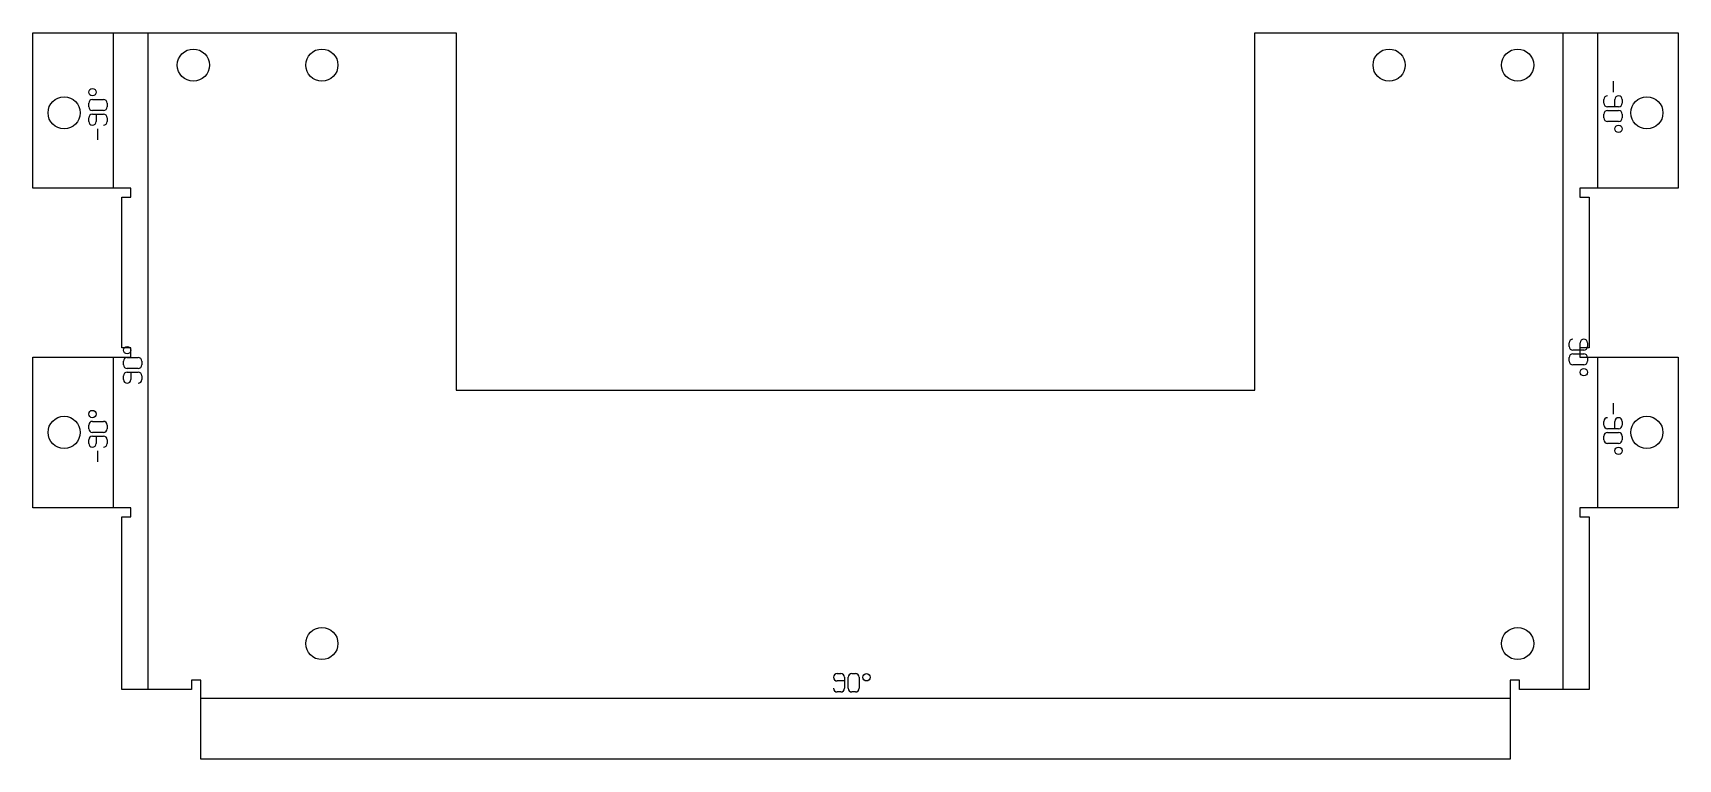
# Model space of a CAD drawing. Header units: millimetres. Extents: x 0 to 179, y 0 to 79.
import ezdxf

# ---------------------------------------------------------------- set-up
doc = ezdxf.new("R2010")
doc.units = ezdxf.units.MM
for name, color, linetype in [('Unfold015_Sketch', 7, 'CONTINUOUS'), ('Unfold015_Sketch_Bend_Labels', 7, 'CONTINUOUS'), ('Unfold015_Sketch_Bends', 7, 'CONTINUOUS'), ('Unfold015_Sketch_Holes', 7, 'CONTINUOUS')]:
    doc.layers.add(name, color=color, linetype=linetype)

msp = doc.modelspace()

# ---------------------------------------------------------------- linework, layer by layer
at = {"layer": 'Unfold015_Sketch'}
for p, q in [((0, 62.18), (0, 79.08)), ((0, 79.08), (7.8, 79.08)), ((7.8, 79.08), (9.68, 79.08)), ((9.68, 79.08), (10.68, 79.08)), ((10.68, 79.08), (11.58, 79.08)), ((11.58, 79.08), (13.47, 79.08)), ((13.47, 79.08), (46.07, 79.08)), ((46.07, 79.08), (46.07, 40.18)), ((133.07, 40.18), (133.07, 79.08)), ((133.07, 79.08), (165.67, 79.08)), ((165.67, 79.08), (167.55, 79.08)), ((167.55, 79.08), (168.45, 79.08)), ((168.45, 79.08), (169.45, 79.08)), ((169.45, 79.08), (171.34, 79.08)), ((171.34, 79.08), (179.14, 79.08)), ((179.14, 79.08), (179.14, 62.18)), ((7.8, 62.18), (0, 62.18)), ((9.68, 62.18), (7.8, 62.18)), ((10.68, 62.18), (9.68, 62.18)), ((9.68, 44.78), (9.68, 61.18)), ((9.68, 61.18), (10.68, 61.18)), ((10.68, 61.18), (10.68, 62.18)), ((169.45, 62.18), (168.45, 62.18)), ((168.45, 62.18), (168.45, 61.18)), ((168.45, 61.18), (169.45, 61.18)), ((171.34, 62.18), (169.45, 62.18)), ((169.45, 61.18), (169.45, 44.78)), ((179.14, 62.18), (171.34, 62.18)), ((0, 27.38), (0, 43.78)), ((0, 43.78), (7.8, 43.78)), ((7.8, 43.78), (9.68, 43.78)), ((10.68, 44.78), (9.68, 44.78)), ((9.68, 43.78), (10.68, 43.78)), ((10.68, 43.78), (10.68, 44.78)), ((169.45, 44.78), (168.45, 44.78)), ((168.45, 44.78), (168.45, 43.78)), ((168.45, 43.78), (169.45, 43.78)), ((169.45, 43.78), (171.34, 43.78)), ((171.34, 43.78), (179.14, 43.78)), ((179.14, 43.78), (179.14, 27.38)), ((46.07, 40.18), (133.07, 40.18)), ((7.8, 27.38), (0, 27.38)), ((9.68, 27.38), (7.8, 27.38)), ((10.68, 27.38), (9.68, 27.38)), ((10.68, 26.38), (10.68, 27.38)), ((169.45, 27.38), (168.45, 27.38)), ((168.45, 27.38), (168.45, 26.38)), ((171.34, 27.38), (169.45, 27.38)), ((179.14, 27.38), (171.34, 27.38)), ((9.68, 7.58), (9.68, 26.38)), ((9.68, 26.38), (10.68, 26.38)), ((168.45, 26.38), (169.45, 26.38)), ((169.45, 26.38), (169.45, 7.58)), ((11.58, 7.58), (9.68, 7.58)), ((13.47, 7.58), (11.58, 7.58)), ((17.27, 7.58), (13.47, 7.58)), ((18.27, 8.58), (17.27, 8.58)), ((17.27, 8.58), (17.27, 7.58)), ((18.27, 7.58), (18.27, 8.58)), ((18.27, 5.7), (18.27, 7.58)), ((161.87, 8.58), (160.87, 8.58)), ((160.87, 8.58), (160.87, 7.58)), ((160.87, 7.58), (160.87, 5.7)), ((161.87, 7.58), (161.87, 8.58)), ((165.67, 7.58), (161.87, 7.58)), ((167.55, 7.58), (165.67, 7.58)), ((169.45, 7.58), (167.55, 7.58)), ((18.27, 0), (18.27, 5.7)), ((160.87, 5.7), (160.87, 0)), ((160.87, 0), (18.27, 0))]:
    msp.add_line(p, q, dxfattribs=at)
at = {"layer": 'Unfold015_Sketch_Bend_Labels'}
for p, q in [((172.06, 73.83), (172.06, 72.63)), ((6.48, 71.83), (7.68, 71.83)), ((171.06, 71.43), (171.06, 71.83)), ((172.26, 71.03), (172.26, 71.83)), ((173.06, 71.83), (173.06, 71.43)), ((6.08, 71.03), (6.08, 71.43)), ((7.68, 70.63), (6.48, 70.63)), ((6.48, 70.23), (7.68, 70.23)), ((6.88, 70.23), (6.88, 69.43)), ((8.08, 71.43), (8.08, 71.03)), ((171.06, 69.83), (171.06, 70.23)), ((172.66, 71.03), (171.46, 71.03)), ((171.46, 70.63), (172.66, 70.63)), ((173.06, 70.23), (173.06, 69.83)), ((6.08, 69.43), (6.08, 69.83)), ((7.08, 67.43), (7.08, 68.63)), ((8.08, 69.83), (8.08, 69.43)), ((172.66, 69.43), (171.46, 69.43)), ((167.28, 44.93), (167.28, 45.33)), ((168.48, 44.53), (168.48, 45.33)), ((169.28, 45.33), (169.28, 44.93)), ((9.86, 42.93), (9.86, 43.33)), ((10.26, 43.73), (11.46, 43.73)), ((11.86, 43.33), (11.86, 42.93)), ((167.28, 43.33), (167.28, 43.73)), ((168.88, 44.53), (167.68, 44.53)), ((167.68, 44.13), (168.88, 44.13)), ((169.28, 43.73), (169.28, 43.33)), ((9.86, 41.33), (9.86, 41.73)), ((11.46, 42.53), (10.26, 42.53)), ((10.26, 42.13), (11.46, 42.13)), ((10.66, 42.13), (10.66, 41.33)), ((11.86, 41.73), (11.86, 41.33)), ((168.88, 42.93), (167.68, 42.93)), ((172.06, 38.78), (172.06, 37.58)), ((6.08, 35.98), (6.08, 36.38)), ((6.48, 36.78), (7.68, 36.78)), ((8.08, 36.38), (8.08, 35.98)), ((171.06, 36.38), (171.06, 36.78)), ((172.66, 35.98), (171.46, 35.98)), ((172.26, 35.98), (172.26, 36.78)), ((173.06, 36.78), (173.06, 36.38)), ((6.08, 34.38), (6.08, 34.78)), ((7.68, 35.58), (6.48, 35.58)), ((6.48, 35.18), (7.68, 35.18)), ((6.88, 35.18), (6.88, 34.38)), ((8.08, 34.78), (8.08, 34.38)), ((171.06, 34.78), (171.06, 35.18)), ((171.46, 35.58), (172.66, 35.58)), ((172.66, 34.38), (171.46, 34.38)), ((173.06, 35.18), (173.06, 34.78)), ((7.08, 32.38), (7.08, 33.58)), ((87.57, 9.31), (87.97, 9.31)), ((89.17, 9.31), (89.57, 9.31)), ((88.37, 8.51), (87.57, 8.51)), ((87.97, 7.31), (87.57, 7.31)), ((88.37, 8.91), (88.37, 7.71)), ((88.77, 7.71), (88.77, 8.91)), ((89.57, 7.31), (89.17, 7.31)), ((89.97, 8.91), (89.97, 7.71))]:
    msp.add_line(p, q, dxfattribs=at)
for centre in [(6.48, 72.63), (172.66, 68.63), (10.26, 44.53), (168.88, 42.13), (6.48, 37.58), (172.66, 33.58), (90.77, 8.91)]:
    msp.add_circle(centre, 0.4, dxfattribs=at)
for centre, start, end in [((6.48, 71.43), 90, 180), ((7.68, 71.43), 0, 90), ((171.46, 71.83), 90, 180), ((172.66, 71.83), 0, -180), ((6.48, 71.03), 180, -90), ((6.48, 69.83), 90, 180), ((7.68, 71.03), -90, 0), ((7.68, 69.83), 0, 90), ((171.46, 71.43), 180, -90), ((171.46, 70.23), 90, -180), ((172.66, 71.43), -90, 0), ((172.66, 70.23), 0, 90), ((6.48, 69.43), 180, 0), ((7.68, 69.43), -90, 0), ((171.46, 69.83), -180, -90), ((172.66, 69.83), -90, 0), ((167.68, 45.33), 90, -180), ((167.68, 44.93), 180, -90), ((168.88, 45.33), 0, 180), ((168.88, 44.93), -90, 0), ((10.26, 43.33), 90, 180), ((11.46, 43.33), 0, 90), ((167.68, 43.73), 90, -180), ((167.68, 43.33), 180, -90), ((168.88, 43.73), 0, 90), ((168.88, 43.33), -90, 0), ((10.26, 42.93), 180, -90), ((10.26, 41.73), 90, 180), ((10.26, 41.33), 180, 0), ((11.46, 42.93), -90, 0), ((11.46, 41.73), 0, 90), ((11.46, 41.33), -90, 0), ((6.48, 36.38), 90, -180), ((6.48, 35.98), 180, -90), ((7.68, 36.38), 0, 90), ((7.68, 35.98), -90, 0), ((171.46, 36.78), 90, -180), ((171.46, 36.38), 180, -90), ((172.66, 36.78), 0, -180), ((172.66, 36.38), -90, 0), ((6.48, 34.78), 90, 180), ((6.48, 34.38), 180, 0), ((7.68, 34.78), 0, 90), ((7.68, 34.38), -90, 0), ((171.46, 35.18), 90, -180), ((171.46, 34.78), 180, -90), ((172.66, 35.18), 0, 90), ((172.66, 34.78), -90, 0), ((87.57, 8.91), 90, -90), ((87.97, 8.91), 0, 90), ((89.17, 8.91), 90, -180), ((89.57, 8.91), 0, 90), ((87.57, 7.71), -180, -90), ((87.97, 7.71), -90, 0), ((89.17, 7.71), 180, -90), ((89.57, 7.71), -90, 0)]:
    msp.add_arc(centre, 0.4, start, end, dxfattribs=at)
at = {"layer": 'Unfold015_Sketch_Bends'}
for p, q in [((8.74, 79.08), (8.74, 62.18)), ((12.53, 79.08), (12.53, 7.58)), ((166.61, 7.58), (166.61, 79.08)), ((170.4, 62.18), (170.4, 79.08)), ((8.74, 43.78), (8.74, 27.38)), ((170.4, 27.38), (170.4, 43.78)), ((18.27, 6.64), (160.87, 6.64))]:
    msp.add_line(p, q, dxfattribs=at)
at = {"layer": 'Unfold015_Sketch_Holes'}
for centre in [(17.47, 75.58), (31.47, 75.58), (147.67, 75.58), (161.67, 75.58), (3.4, 70.38), (175.74, 70.38), (3.4, 35.58), (175.74, 35.58), (31.47, 12.58), (161.67, 12.58)]:
    msp.add_circle(centre, 1.75, dxfattribs=at)

doc.saveas('drawing.dxf')
